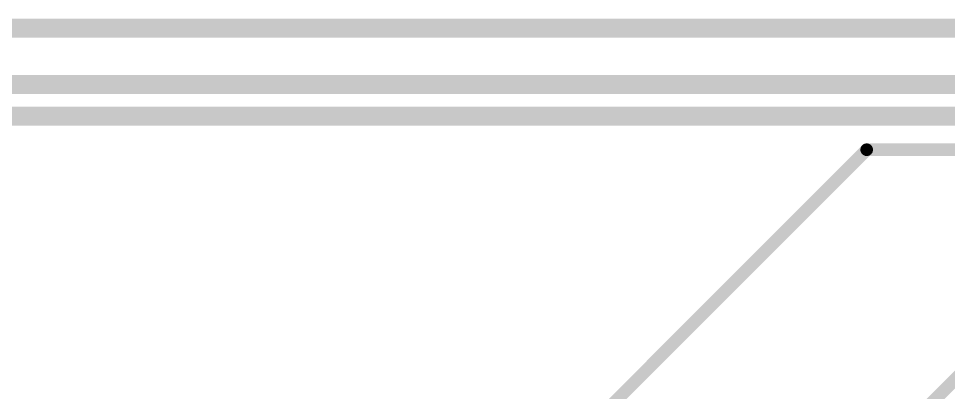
# Model space of a CAD drawing. Header units: inches. Extents: x 0 to 220, y -79 to 15.
# Drawn here: x 80.29 to 99.01, y -9.16 to -1.64 of the extents above; entities that cross this region are included whole.
import ezdxf

# ---------------------------------------------------------------- set-up
doc = ezdxf.new("R2010")
doc.units = ezdxf.units.IN
doc.layers.add('Top Layer- Top', color=1, linetype='Continuous')

msp = doc.modelspace()

# ---------------------------------------------------------------- linework, layer by layer
at = {"layer": 'Top Layer- Top'}
for points in [[(44.53089138, -1.83022494, 0.3809999999999999, 0.3809999999999999, 0), (185.5302233, -1.83022494, 0.3809999999999999, 0.3809999999999999, 0)], [(61.60238631999999, -2.96500042, 0.3809999999999999, 0.3809999999999999, 0), (185.5630274, -2.96500042, 0.3809999999999999, 0.3809999999999999, 0)], [(61.86541094, -3.60000042, 0.3809999999999999, 0.3809999999999999, 0), (185.30000278, -3.60000042, 0.3809999999999999, 0.3809999999999999, 0)], [(89.84000065999999, -11.79999926, 0.254, 0.254, 0), (97.36326983999999, -4.27673008, 0.254, 0.254, 0)], [(97.36326983999999, -4.27673008, 0.254, 0.254, 0), (184.56020492, -4.27673008, 0.254, 0.254, 0)], [(91.02100413999999, -17.01900076, 0.254, 0.254, 0), (103.20927542, -4.83072948, 0.254, 0.254, 0)]]:
    msp.add_lwpolyline(points, format="xyseb", dxfattribs=at)
msp.add_lwpolyline([(97.29976984, -4.27673008, 0.127, 0.127, 1), (97.42676983999999, -4.27673008, 0.127, 0.127, 1)], format="xyseb", close=True, dxfattribs=at)
msp.add_lwpolyline([(97.29976984, -4.27673008, 0.127, 0.127, 1), (97.42676983999999, -4.27673008, 0.127, 0.127, 1)], format="xyseb", close=True, dxfattribs=at)

doc.saveas('drawing.dxf')
